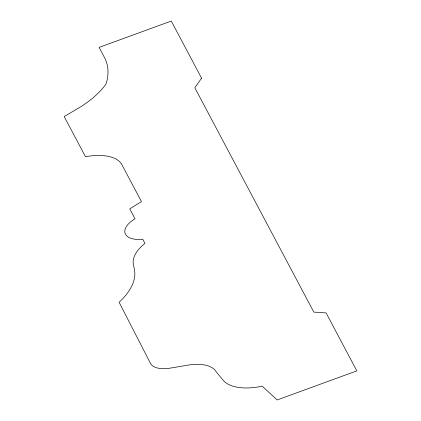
<?xml version="1.0" encoding="UTF-8"?>
<svg xmlns="http://www.w3.org/2000/svg" width="421" height="421" viewBox="0 0 421 421"><rect width="100%" height="100%" fill="white"/><g stroke="black" fill="none" stroke-linecap="round" stroke-linejoin="round"><path stroke-width="0.63" d="M201.585 78.19L194.823 87.757L313.819 312.103L326.091 312.919L356.829 370.875L277.155 399.95L262.178 386.136A43.9 21.887 -17.4 0 1 222.935 379.958L216.152 371.764A34.375 17.135 -17.4 0 0 185.85 365.507L170.105 368.149A23.881 11.904 -17.4 0 1 150.776 363.96L119.111 302.294A79.185 39.474 -17.4 0 0 134.325 269.261L133.215 263.293A44.831 22.345 -17.4 0 1 144.95 243.391L142.751 239.249A23.802 11.867 -17.4 0 1 125.179 233.544A23.802 11.867 -17.4 0 1 135.025 218.815L129.747 208.863L141.472 201.617L121.685 164.316A41.837 20.855 -17.4 0 0 85.495 156.744L64.171 116.533L77.632 108.655A84.221 41.984 -17.4 0 0 106.039 83.942A123.3 61.466 -17.4 0 0 105.039 58.577L99.103 47.389L171.279 21.05L201.585 78.19"/></g></svg>
